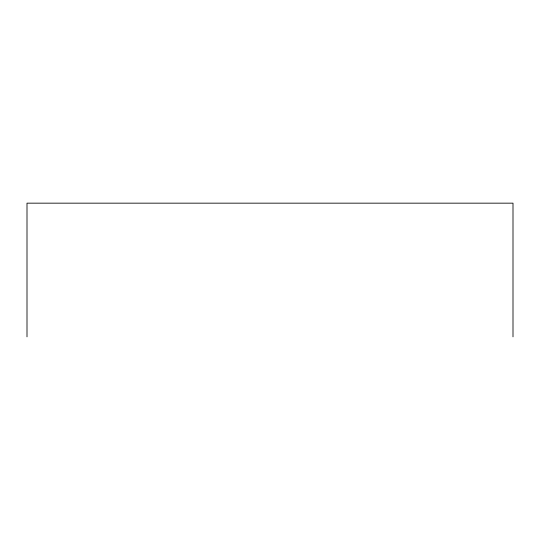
<?xml version="1.0" encoding="UTF-8"?>
<svg xmlns="http://www.w3.org/2000/svg" width="540" height="540" viewBox="0 0 540 540"><rect width="100%" height="100%" fill="white"/><g stroke="black" fill="none" stroke-linecap="round" stroke-linejoin="round"><path stroke-width="0.81" d="M513 336.839L513 203.162L27 203.162L27 336.839"/></g></svg>
